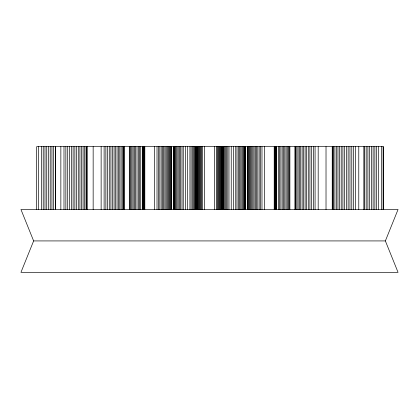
<?xml version="1.0" encoding="UTF-8"?>
<svg xmlns="http://www.w3.org/2000/svg" width="419" height="419" viewBox="0 0 419 419"><rect width="100%" height="100%" fill="white"/><g stroke="black" fill="none" stroke-linecap="round" stroke-linejoin="round"><path stroke-width="0.63" d="M33.63 240.925L20.95 272.35L398.05 272.35L385.37 240.925L398.05 209.5L20.95 209.5L33.63 240.925L385.37 240.925M383.395 209.5L383.395 146.65L36.652 146.65L36.652 209.5M383.097 146.65L383.097 209.5M381.421 146.65L381.421 209.5M378.378 146.65L378.378 209.5M376.623 146.65L376.623 209.5M374.869 146.65L374.869 209.5M373.12 146.65L373.12 209.5M371.37 146.65L371.37 209.5M369.631 146.65L369.631 209.5M367.898 146.65L367.898 209.5M366.18 146.65L366.18 209.5M364.467 146.65L364.467 209.5M363.833 146.65L363.833 209.5M358.774 146.65L358.774 209.5M355.501 146.65L355.501 209.5M353.631 146.65L353.631 209.5M351.782 146.65L351.782 209.5M349.954 146.65L349.954 209.5M348.147 146.65L348.147 209.5M346.372 146.65L346.372 209.5M344.622 146.65L344.622 209.5M342.899 146.65L342.899 209.5M341.213 146.65L341.213 209.5M339.563 146.65L339.563 209.5M337.96 146.65L337.96 209.5M336.399 146.65L336.399 209.5M334.907 146.65L334.907 209.5M333.461 146.65L333.461 209.5M332.822 146.65L332.822 209.5M332.23 146.65L332.23 209.5M326.019 146.65L326.019 209.5M318.183 146.65L318.183 209.5M315.078 146.65L315.078 209.5M313.318 146.65L313.318 209.5M311.595 146.65L311.595 209.5M309.913 146.65L309.913 209.5M308.269 146.65L308.269 209.5M306.666 146.65L306.666 209.5M305.105 146.65L305.105 209.5M303.597 146.65L303.597 209.5M302.136 146.65L302.136 209.5M300.732 146.65L300.732 209.5M299.386 146.65L299.386 209.5M298.108 146.65L298.108 209.5M296.914 146.65L296.914 209.5M295.798 146.65L295.798 209.5M295.316 146.65L295.316 209.5M294.897 146.65L294.897 209.5M289.885 146.65L289.885 209.5M289.141 146.65L289.141 209.5M288.22 146.65L288.22 209.5M287.172 146.65L287.172 209.5M286.02 146.65L286.02 209.5M284.784 146.65L284.784 209.5M283.501 146.65L283.501 209.5M282.186 146.65L282.186 209.5M280.882 146.65L280.882 209.5M279.614 146.65L279.614 209.5M278.457 146.65L278.457 209.5M276.399 146.65L276.399 209.5M275.995 146.65L275.99 209.5M275.943 146.65L275.927 209.5M275.833 146.65L275.833 209.5M275.665 146.65L275.665 209.5M275.44 146.65L275.44 209.5M275.168 146.65L275.168 209.5M274.838 146.65L274.838 209.5M274.209 146.65L274.209 209.5M264.551 146.65L264.551 209.5M261.985 146.65L261.985 209.5M260.55 146.65L260.55 209.5M259.162 146.65L259.162 209.5M257.821 146.65L257.821 209.5M256.538 146.65L256.538 209.5M255.302 146.65L255.302 209.5M254.124 146.65L254.124 209.5M253.008 146.65L253.008 209.5M251.95 146.65L251.95 209.5M250.955 146.65L250.955 209.5M250.038 146.65L250.038 209.5M249.19 146.65L249.19 209.5M248.446 146.65L248.446 209.5M247.786 146.65L247.786 209.5M247.524 146.65L247.524 209.5M247.33 146.65L247.33 209.5M245.393 146.65L245.393 209.5M245.047 146.65L245.047 209.5M244.502 146.65L244.502 209.5M243.785 146.65L243.785 209.5M242.91 146.65L242.91 209.5M241.904 146.65L241.904 209.5M240.784 146.65L240.784 209.5M239.574 146.65L239.574 209.5M238.301 146.65L238.301 209.5M236.997 146.65L236.997 209.5M235.745 146.65L235.745 209.5M233.462 146.65L233.462 209.5M231.23 146.65L231.23 209.5M228.994 146.65L228.994 209.5M227.795 146.65L227.795 209.5M226.611 146.65L226.611 209.5M225.527 146.65L225.527 209.5M224.563 146.65L224.563 209.5M223.746 146.65L223.699 209.5M223.657 146.65L223.657 209.5M223.584 146.65L223.584 209.5M223.374 146.65L223.374 209.5M223.065 146.65L223.065 209.5M222.678 146.65L222.678 209.5M222.222 146.65L222.222 209.5M221.693 146.65L221.693 209.5M221.101 146.65L221.101 209.5M220.446 146.65L220.446 209.5M219.729 146.65L219.729 209.5M218.954 146.65L218.954 209.5M218.126 146.65L218.126 209.5M217.241 146.65L217.241 209.5M216.304 146.65L216.304 209.5M214.664 146.65L214.664 209.5M204.336 146.65L204.336 209.5M202.623 146.65L202.623 209.5M201.686 146.65L201.686 209.5M200.801 146.65L200.801 209.5M199.968 146.65L199.968 209.5M199.198 146.65L199.198 209.5M198.48 146.65L198.48 209.5M197.826 146.65L197.826 209.5M197.234 146.65L197.234 209.5M196.705 146.65L196.705 209.5M196.244 146.65L196.244 209.5M195.862 146.65L195.862 209.5M195.553 146.65L195.553 209.5M195.338 146.65L195.338 209.5M195.264 146.65L195.264 209.5M195.223 146.65L195.181 209.5M194.358 146.65L194.358 209.5M193.395 146.65L193.395 209.5M192.311 146.65L192.311 209.5M191.127 146.65L191.127 209.5M189.927 146.65L189.927 209.5M187.696 146.65L187.696 209.5M185.528 146.65L185.528 209.5M183.25 146.65L183.25 209.5M181.993 146.65L181.993 209.5M180.689 146.65L180.689 209.5M179.416 146.65L179.416 209.5M178.206 146.65L178.206 209.5M177.085 146.65L177.085 209.5M176.08 146.65L176.08 209.5M175.21 146.65L175.21 209.5M174.493 146.65L174.493 209.5M173.948 146.65L173.948 209.5M173.597 146.65L173.597 209.5M171.659 146.65L171.659 209.5M171.465 146.65L171.465 209.5M171.203 146.65L171.203 209.5M170.549 146.65L170.549 209.5M169.8 146.65L169.8 209.5M168.957 146.65L168.957 209.5M168.035 146.65L168.035 209.5M167.045 146.65L167.045 209.5M165.987 146.65L165.987 209.5M164.866 146.65L164.866 209.5M163.688 146.65L163.688 209.5M162.457 146.65L162.457 209.5M161.168 146.65L161.168 209.5M159.833 146.65L159.833 209.5M158.445 146.65L158.445 209.5M157.01 146.65L157.01 209.5M154.553 146.65L154.553 209.5M144.812 146.65L144.812 209.5M144.152 146.65L144.152 209.5M143.827 146.65L143.827 209.5M143.549 146.65L143.549 209.5M143.329 146.65L143.329 209.5M143.162 146.65L143.162 209.5M143.047 146.65L143.068 209.5M142.994 146.65L142.999 209.5M142.785 146.65L142.785 209.5M140.732 146.65L140.732 209.5M139.574 146.65L139.574 209.5M138.301 146.65L138.301 209.5M136.997 146.65L136.997 209.5M135.688 146.65L135.688 209.5M134.405 146.65L134.405 209.5M133.169 146.65L133.169 209.5M132.016 146.65L132.016 209.5M130.964 146.65L130.964 209.5M130.047 146.65L130.047 209.5M129.303 146.65L129.303 209.5M124.286 146.65L124.286 209.5M123.872 146.65L123.872 209.5M123.39 146.65L123.39 209.5M122.269 146.65L122.269 209.5M121.081 146.65L121.081 209.5M119.803 146.65L119.803 209.5M118.457 146.65L118.457 209.5M117.053 146.65L117.053 209.5M115.592 146.65L115.592 209.5M114.078 146.65L114.078 209.5M112.522 146.65L112.522 209.5M110.92 146.65L110.92 209.5M109.275 146.65L109.275 209.5M107.589 146.65L107.589 209.5M105.866 146.65L105.866 209.5M104.111 146.65L104.111 209.5M101.136 146.65L101.136 209.5M93.154 146.65L93.154 209.5M87.257 146.65L87.257 209.5M86.665 146.65L86.665 209.5M86.021 146.65L86.021 209.5M84.58 146.65L84.58 209.5M83.082 146.65L83.082 209.5M81.527 146.65L81.527 209.5M79.919 146.65L79.919 209.5M78.274 146.65L78.274 209.5M76.588 146.65L76.588 209.5M74.865 146.65L74.865 209.5M73.115 146.65L73.115 209.5M71.335 146.65L71.335 209.5M69.533 146.65L69.533 209.5M67.705 146.65L67.705 209.5M65.856 146.65L65.856 209.5M63.987 146.65L63.987 209.5M60.855 146.65L60.855 209.5M55.591 146.65L55.591 209.5M55.387 146.65L55.387 209.5M53.674 146.65L53.674 209.5M51.956 146.65L51.956 209.5M50.222 146.65L50.222 209.5M48.484 146.65L48.484 209.5M46.734 146.65L46.734 209.5M44.985 146.65L44.985 209.5M43.23 146.65L43.23 209.5M41.476 146.65L41.476 209.5M38.558 146.65L38.558 209.5"/></g></svg>
